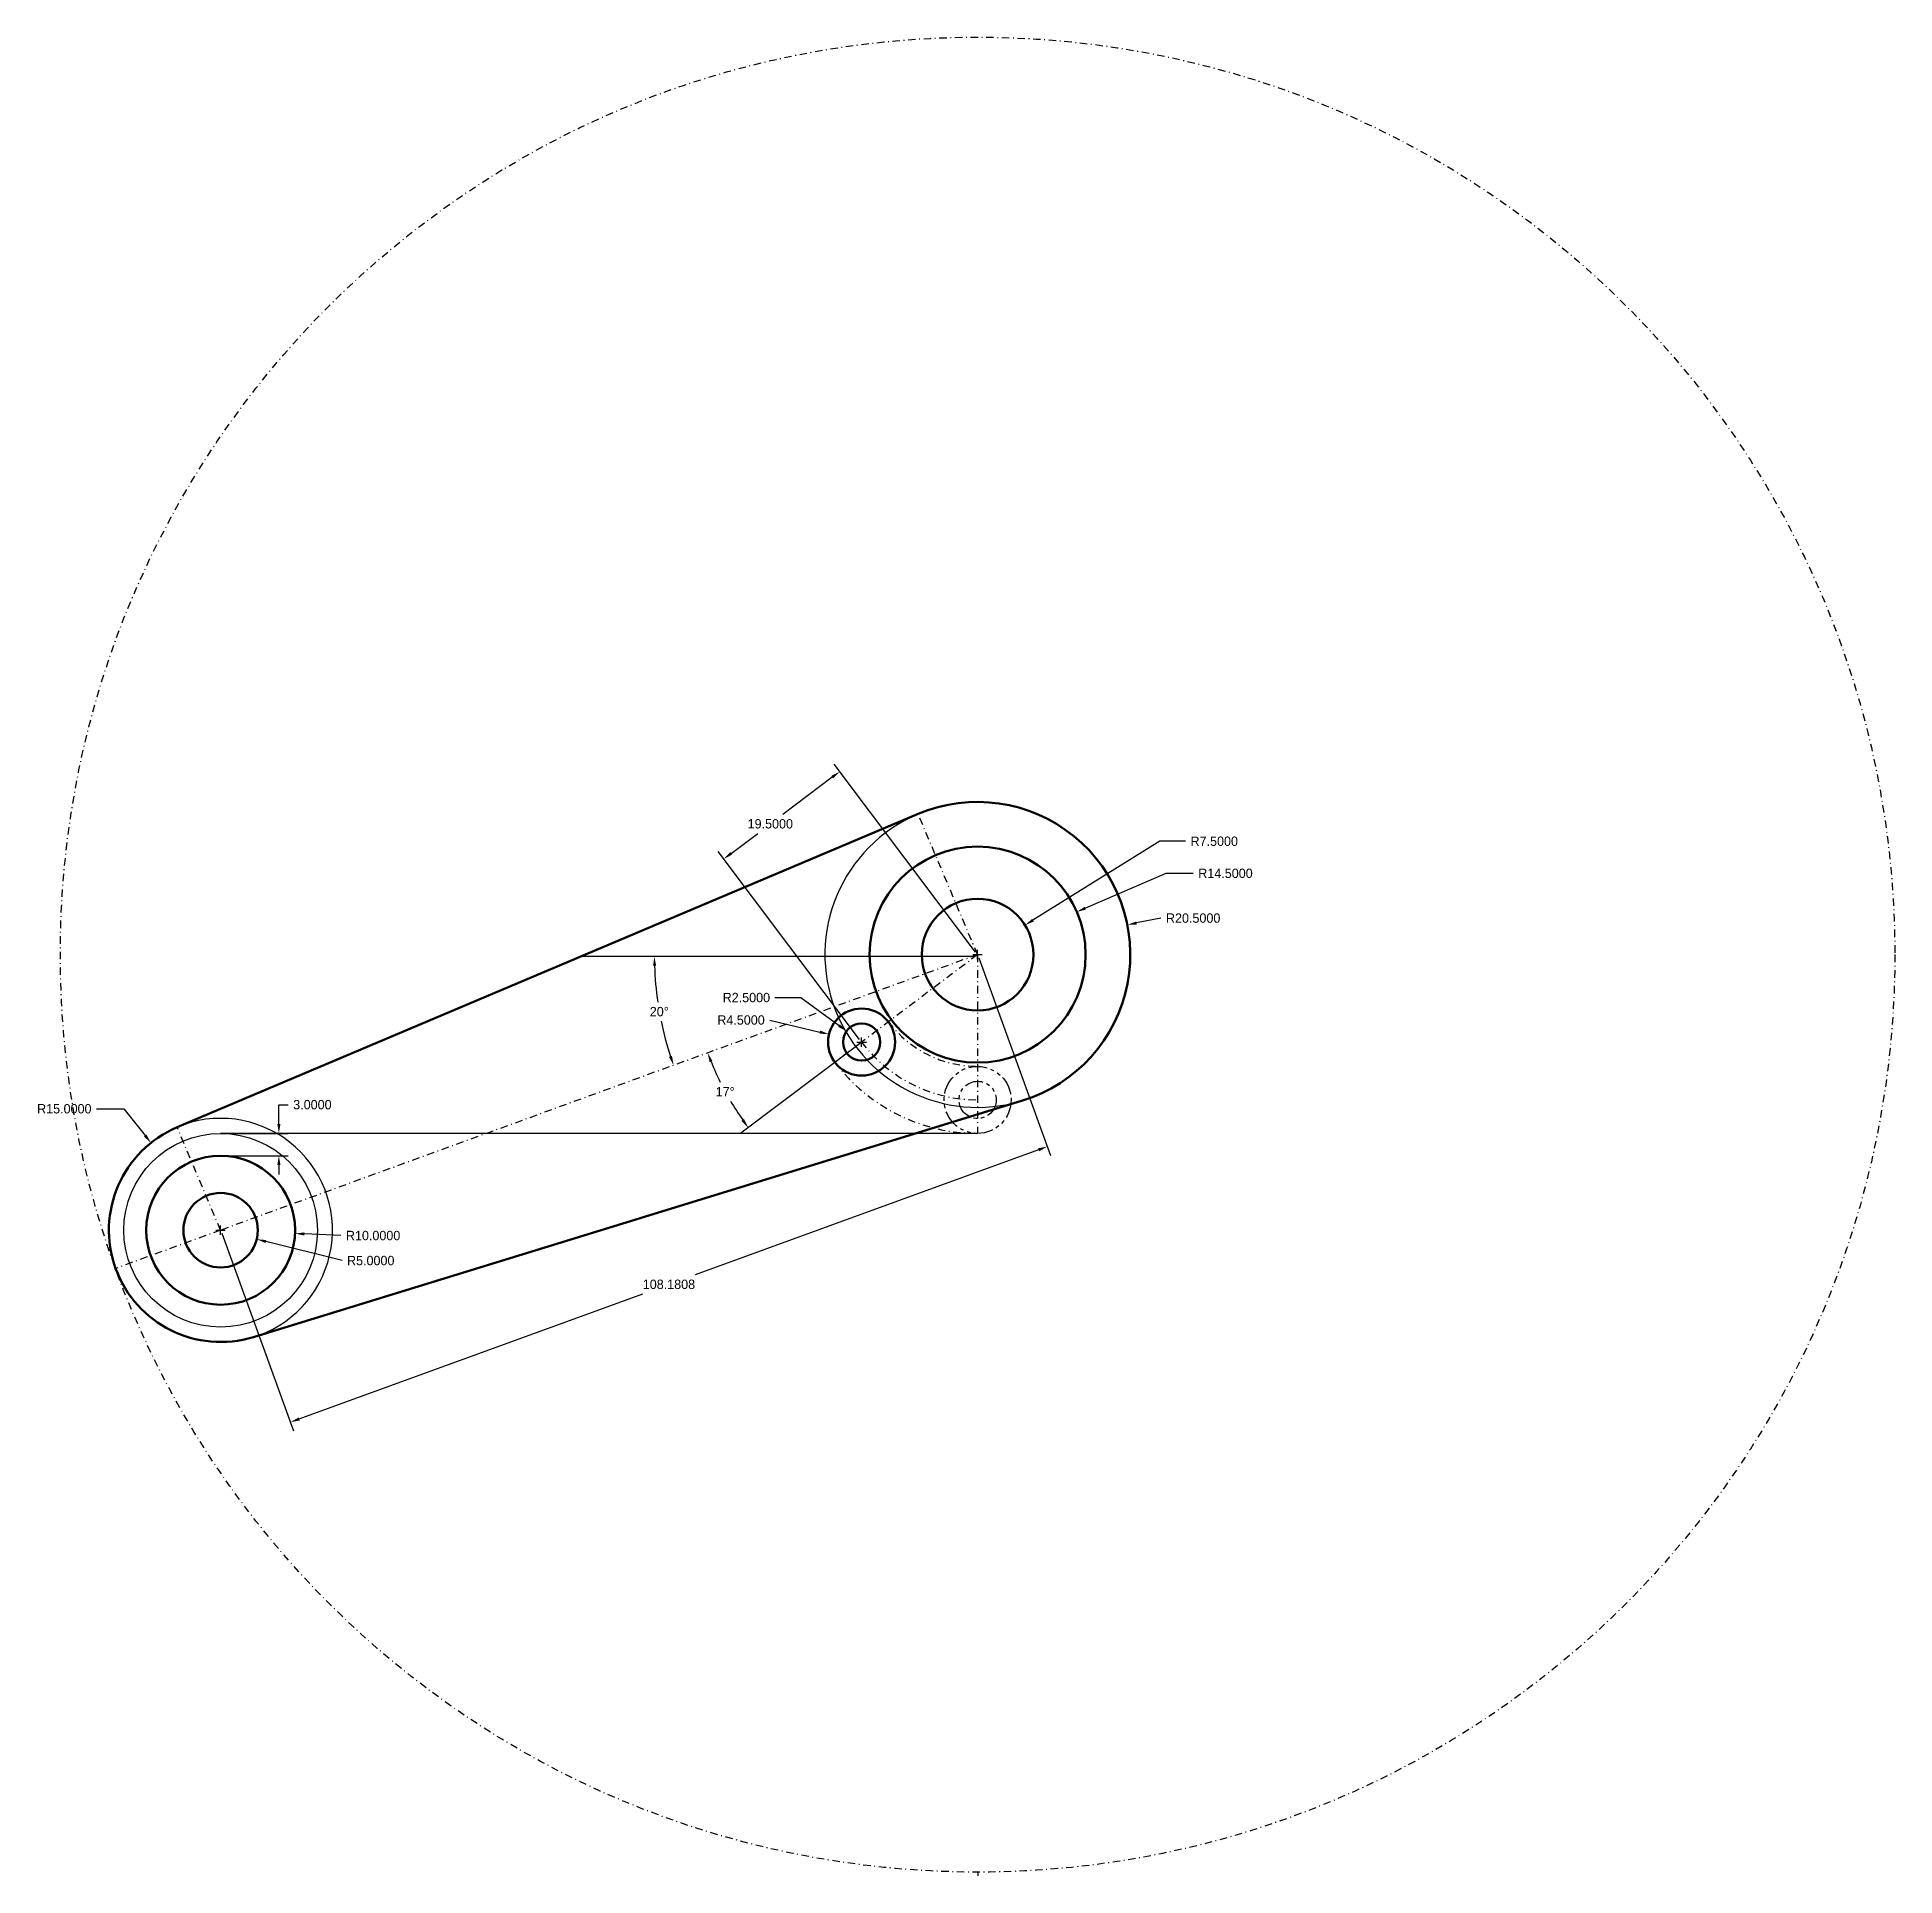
# Model space of a CAD drawing. Header units: millimetres. Extents: x -126 to 123, y -124 to 123.
import ezdxf

# ---------------------------------------------------------------- set-up
doc = ezdxf.new("R2010")
doc.units = ezdxf.units.MM
doc.header["$MEASUREMENT"] = 0
doc.linetypes.add('FANTASMAX2', pattern=[5, 2.5, -0.5, 0.5, -0.5, 0.5, -0.5])
doc.linetypes.add('TRATTOPUNTOX2', pattern=[2, 1, -0.5, 0, -0.5])
doc.dimstyles.get("Standard").update_dxf_attribs({"dimscale": 7, "dimtxt": 0.18, "dimasz": 0.18, "dimexe": 0.18, "dimexo": 0.0625, "dimgap": 0.09, "dimtad": 0, "dimtih": 1, "dimtoh": 1, "dimdec": 4, "dimzin": 0, "dimdsep": 46, "dimtxsty": 'Standard', "dimcen": 0.09, "dimadec": 0, "dimazin": 0, "dimtfac": 1, "dimtdec": 4, "dimtofl": 0, "dimtmove": 0, "dimatfit": 3, "dimfxl": 1, "dimtolj": 1, "dimtzin": 0, "dimarcsym": 0})

# ---------------------------------------------------------------- blocks, each defined once
blk = doc.blocks.new('*D2')
at = {"color": 0, "linetype": 'Continuous', "lineweight": -2, "transparency": 16777216}
for p, q in [((24.49, 15.22), (7.44, 4.62)), ((27.94, 15.22), (24.49, 15.22)), ((-0.63, 0), (0.63, 0)), ((0, -0.63), (0, 0.63))]:
    blk.add_line(p, q, dxfattribs=at)
at = {"color": 0, "linetype": 'Continuous', "transparency": 16777216}
blk.add_solid([(7.33, 4.8), (7.55, 4.45), (6.37, 3.96)], dxfattribs=at)
at = {"layer": 'Defpoints', "color": 0, "linetype": 'Continuous', "transparency": 16777216}
for p in [(6.37, 3.96), (0, 0)]:
    blk.add_point(p, dxfattribs=at)
at = {"color": 0, "linetype": 'Continuous', "transparency": 16777216, "insert": (31.78, 15.22), "char_height": 1.26, "attachment_point": 5}
blk.add_mtext('\\A1;R7.5000', dxfattribs=at)
blk = doc.blocks.new('*D3')
at = {"color": 0, "linetype": 'Continuous', "lineweight": -2, "transparency": 16777216}
for p, q in [((25.29, 10.91), (14.47, 6.24)), ((28.95, 10.91), (25.29, 10.91)), ((-0.63, 0), (0.63, 0)), ((0, -0.63), (0, 0.63))]:
    blk.add_line(p, q, dxfattribs=at)
at = {"color": 0, "linetype": 'Continuous', "transparency": 16777216}
blk.add_solid([(14.39, 6.43), (14.56, 6.05), (13.32, 5.74)], dxfattribs=at)
at = {"layer": 'Defpoints', "color": 0, "linetype": 'Continuous', "transparency": 16777216}
for p in [(13.32, 5.74), (0, 0)]:
    blk.add_point(p, dxfattribs=at)
at = {"color": 0, "linetype": 'Continuous', "transparency": 16777216, "insert": (33.29, 10.91), "char_height": 1.26, "attachment_point": 5}
blk.add_mtext('\\A1;R14.5000', dxfattribs=at)
blk = doc.blocks.new('*D4')
at = {"color": 0, "linetype": 'Continuous', "lineweight": -2, "transparency": 16777216}
for p, q in [((24.61, 4.9), (21.34, 4.25)), ((-0.63, 0), (0.63, 0)), ((0, -0.63), (0, 0.63))]:
    blk.add_line(p, q, dxfattribs=at)
at = {"color": 0, "linetype": 'Continuous', "transparency": 16777216}
blk.add_solid([(21.3, 4.45), (21.38, 4.04), (20.11, 4)], dxfattribs=at)
at = {"layer": 'Defpoints', "color": 0, "linetype": 'Continuous', "transparency": 16777216}
for p in [(20.11, 4), (0, 0)]:
    blk.add_point(p, dxfattribs=at)
at = {"color": 0, "linetype": 'Continuous', "transparency": 16777216, "insert": (28.95, 4.9), "char_height": 1.26, "attachment_point": 5}
blk.add_mtext('\\A1;R20.5000', dxfattribs=at)
blk = doc.blocks.new('*D5')
at = {"color": 0, "linetype": 'Continuous', "lineweight": -2, "transparency": 16777216}
for p, q in [((-27.92, -8.78), (-21.18, -10.39)), ((-16.2, -11.74), (-14.94, -11.74)), ((-15.57, -12.37), (-15.57, -11.11))]:
    blk.add_line(p, q, dxfattribs=at)
at = {"color": 0, "linetype": 'Continuous', "transparency": 16777216}
blk.add_solid([(-21.13, -10.19), (-21.22, -10.6), (-19.95, -10.69)], dxfattribs=at)
at = {"layer": 'Defpoints', "color": 0, "linetype": 'Continuous', "transparency": 16777216}
for p in [(-19.95, -10.69), (-15.57, -11.74)]:
    blk.add_point(p, dxfattribs=at)
at = {"color": 0, "linetype": 'Continuous', "transparency": 16777216, "insert": (-31.77, -8.78), "char_height": 1.26, "attachment_point": 5}
blk.add_mtext('\\A1;R4.5000', dxfattribs=at)
blk = doc.blocks.new('*D6')
at = {"color": 0, "linetype": 'Continuous', "lineweight": -2, "transparency": 16777216}
for p, q in [((-27.21, -5.77), (-23.76, -5.77)), ((-23.76, -5.77), (-18.61, -9.52)), ((-16.2, -11.74), (-14.94, -11.74)), ((-15.57, -12.37), (-15.57, -11.11))]:
    blk.add_line(p, q, dxfattribs=at)
at = {"color": 0, "linetype": 'Continuous', "transparency": 16777216}
blk.add_solid([(-18.49, -9.35), (-18.74, -9.69), (-17.59, -10.26)], dxfattribs=at)
at = {"layer": 'Defpoints', "color": 0, "linetype": 'Continuous', "transparency": 16777216}
for p in [(-17.59, -10.26), (-15.57, -11.74)]:
    blk.add_point(p, dxfattribs=at)
at = {"color": 0, "linetype": 'Continuous', "transparency": 16777216, "insert": (-31.05, -5.77), "char_height": 1.26, "attachment_point": 5}
blk.add_mtext('\\A1;R2.5000', dxfattribs=at)
blk = doc.blocks.new('*D7')
at = {"color": 0, "linetype": 'Continuous', "lineweight": -2, "transparency": 16777216}
for p, q in [((-118.31, -20.7), (-114.65, -20.7)), ((-114.65, -20.7), (-111.79, -24.29)), ((-102.29, -37), (-101.03, -37)), ((-101.66, -37.63), (-101.66, -36.37))]:
    blk.add_line(p, q, dxfattribs=at)
at = {"color": 0, "linetype": 'Continuous', "transparency": 16777216}
blk.add_solid([(-111.63, -24.16), (-111.96, -24.42), (-111.01, -25.27)], dxfattribs=at)
at = {"layer": 'Defpoints', "color": 0, "linetype": 'Continuous', "transparency": 16777216}
for p in [(-111.01, -25.27), (-101.66, -37)]:
    blk.add_point(p, dxfattribs=at)
at = {"color": 0, "linetype": 'Continuous', "transparency": 16777216, "insert": (-122.65, -20.7), "char_height": 1.26, "attachment_point": 5}
blk.add_mtext('\\A1;R15.0000', dxfattribs=at)
blk = doc.blocks.new('*D8')
at = {"color": 0, "linetype": 'Continuous', "lineweight": -2, "transparency": 16777216}
for p, q in [((-102.29, -37), (-101.03, -37)), ((-101.66, -37.63), (-101.66, -36.37)), ((-85.51, -37.72), (-90.41, -37.5))]:
    blk.add_line(p, q, dxfattribs=at)
at = {"color": 0, "linetype": 'Continuous', "transparency": 16777216}
blk.add_solid([(-90.4, -37.29), (-90.42, -37.71), (-91.67, -37.45)], dxfattribs=at)
at = {"layer": 'Defpoints', "color": 0, "linetype": 'Continuous', "transparency": 16777216}
for p in [(-101.66, -37), (-91.67, -37.45)]:
    blk.add_point(p, dxfattribs=at)
at = {"color": 0, "linetype": 'Continuous', "transparency": 16777216, "insert": (-81.18, -37.72), "char_height": 1.26, "attachment_point": 5}
blk.add_mtext('\\A1;R10.0000', dxfattribs=at)
blk = doc.blocks.new('*D10')
at = {"color": 0, "linetype": 'Continuous', "lineweight": -2, "transparency": 16777216}
for p, q in [((-102.29, -37), (-101.03, -37)), ((-101.66, -37.63), (-101.66, -36.37)), ((-85.34, -41.08), (-95.58, -38.52))]:
    blk.add_line(p, q, dxfattribs=at)
at = {"color": 0, "linetype": 'Continuous', "transparency": 16777216}
blk.add_solid([(-95.53, -38.32), (-95.63, -38.72), (-96.81, -38.21)], dxfattribs=at)
at = {"layer": 'Defpoints', "color": 0, "linetype": 'Continuous', "transparency": 16777216}
for p in [(-101.66, -37), (-96.81, -38.21)]:
    blk.add_point(p, dxfattribs=at)
at = {"color": 0, "linetype": 'Continuous', "transparency": 16777216, "insert": (-81.5, -41.08), "char_height": 1.26, "attachment_point": 5}
blk.add_mtext('\\A1;R5.0000', dxfattribs=at)
blk = doc.blocks.new('*D11')
at = {"color": 0, "linetype": 'Continuous', "lineweight": -2, "transparency": 16777216}
for p, q in [((0.15, -0.41), (9.81, -26.95)), ((8.2, -26.2), (-37.95, -43)), ((-101.51, -37.41), (-91.85, -63.95)), ((-91.09, -62.34), (-44.95, -45.54))]:
    blk.add_line(p, q, dxfattribs=at)
at = {"color": 0, "linetype": 'Continuous', "transparency": 16777216}
for points in [[(8.12, -26), (8.27, -26.4), (9.38, -25.77)], [(-91.17, -62.14), (-91.02, -62.54), (-92.28, -62.77)]]:
    blk.add_solid(points, dxfattribs=at)
at = {"layer": 'Defpoints', "color": 0, "linetype": 'Continuous', "transparency": 16777216}
for p in [(0, 0), (9.38, -25.77), (-101.66, -37)]:
    blk.add_point(p, dxfattribs=at)
at = {"color": 0, "linetype": 'Continuous', "transparency": 16777216, "insert": (-41.45, -44.27), "char_height": 1.26, "attachment_point": 5}
blk.add_mtext('\\A1;108.1808', dxfattribs=at)
blk = doc.blocks.new('*D12')
at = {"color": 0, "linetype": 'Continuous', "lineweight": -2, "transparency": 16777216}
for p, q in [((-93.83, -22.74), (-93.83, -20.15)), ((-93.83, -20.15), (-92.57, -20.15)), ((-101.22, -24), (-92.57, -24)), ((-101.22, -27), (-92.57, -27)), ((-93.83, -28.26), (-93.83, -29.52))]:
    blk.add_line(p, q, dxfattribs=at)
at = {"color": 0, "linetype": 'Continuous', "transparency": 16777216}
for points in [[(-94.04, -22.74), (-93.62, -22.74), (-93.83, -24)], [(-94.04, -28.26), (-93.62, -28.26), (-93.83, -27)]]:
    blk.add_solid(points, dxfattribs=at)
at = {"layer": 'Defpoints', "color": 0, "linetype": 'Continuous', "transparency": 16777216}
for p in [(-101.66, -24), (-101.66, -27), (-93.83, -27)]:
    blk.add_point(p, dxfattribs=at)
at = {"color": 0, "linetype": 'Continuous', "transparency": 16777216, "insert": (-89.33, -20.15), "char_height": 1.26, "attachment_point": 5}
blk.add_mtext('\\A1;3.0000', dxfattribs=at)
blk = doc.blocks.new('*D13')
at = {"color": 0, "linetype": 'Continuous', "lineweight": -2, "transparency": 16777216}
for p, q in [((-0.26, 0.35), (-19.28, 25.59)), ((-19.53, 23.82), (-26.15, 18.83)), ((-33.09, 13.6), (-29.53, 16.28)), ((-15.84, -11.39), (-34.85, 13.85))]:
    blk.add_line(p, q, dxfattribs=at)
at = {"color": 0, "linetype": 'Continuous', "transparency": 16777216}
for points in [[(-19.65, 23.99), (-19.4, 23.65), (-18.52, 24.58)], [(-33.22, 13.77), (-32.96, 13.43), (-34.09, 12.84)]]:
    blk.add_solid(points, dxfattribs=at)
at = {"layer": 'Defpoints', "color": 0, "linetype": 'Continuous', "transparency": 16777216}
for p in [(-18.52, 24.58), (0, 0), (-15.57, -11.74)]:
    blk.add_point(p, dxfattribs=at)
at = {"color": 0, "linetype": 'Continuous', "transparency": 16777216, "insert": (-27.84, 17.56), "char_height": 1.26, "attachment_point": 5}
blk.add_mtext('\\A1;19.5000', dxfattribs=at)
blk = doc.blocks.new('*D17')
at = {"color": 0, "linetype": 'Continuous', "lineweight": -2, "transparency": 16777216}
for start, end in [(181.6892, 188.271), (191.7383, 198.3108)]:
    blk.add_arc((-0.66, -0.24), 42.74, start, end, dxfattribs=at)
at = {"color": 0, "linetype": 'Continuous', "transparency": 16777216}
for points in [[(-43.59, -1.5), (-43.17, -1.5), (-43.4, -0.24)], [(-41.04, -13.6), (-41.44, -13.74), (-40.82, -14.86)]]:
    blk.add_solid(points, dxfattribs=at)
at = {"layer": 'Defpoints', "color": 0, "linetype": 'Continuous', "transparency": 16777216}
for p in [(0, 0), (-53.22, -0.24), (-0.66, -0.24), (-43.11, -5.2), (-101.66, -37)]:
    blk.add_point(p, dxfattribs=at)
at = {"color": 0, "linetype": 'Continuous', "transparency": 16777216, "insert": (-42.75, -7.66), "char_height": 1.26, "attachment_point": 5}
blk.add_mtext('\\A1;20°', dxfattribs=at)
blk = doc.blocks.new('*D18')
at = {"color": 0, "linetype": 'Continuous', "lineweight": -2, "transparency": 16777216}
blk.add_line((-15.92, -12), (-31.81, -23.97), dxfattribs=at)
for start, end in [(201.8717, 206.3867), (210.6566, 215.1283)]:
    blk.add_arc((0, 0), 38.57, start, end, dxfattribs=at)
at = {"color": 0, "linetype": 'Continuous', "transparency": 16777216}
for points in [[(-35.99, -14.44), (-35.6, -14.29), (-36.25, -13.19)], [(-31.38, -22.07), (-31.72, -22.32), (-30.81, -23.21)]]:
    blk.add_solid(points, dxfattribs=at)
at = {"layer": 'Defpoints', "color": 0, "linetype": 'Continuous', "transparency": 16777216}
for p in [(0, 0), (0, 0), (-15.57, -11.74), (-34.77, -16.71), (-101.66, -37)]:
    blk.add_point(p, dxfattribs=at)
at = {"color": 0, "linetype": 'Continuous', "transparency": 16777216, "insert": (-33.9, -18.41), "char_height": 1.26, "attachment_point": 5}
blk.add_mtext('\\A1;17°', dxfattribs=at)

msp = doc.modelspace()

# ---------------------------------------------------------------- linework, layer by layer
at = {"linetype": 'Continuous', "lineweight": 50}
for p, q in [((-107.49695, -23.18367), (-7.98173, 18.88232)), ((-97.24962, -51.33799), (6.02296, -19.59525))]:
    msp.add_line(p, q, dxfattribs=at)
at = {"linetype": 'TRATTOPUNTOX2'}
for p, q in [((0, 0), (-7.98173, 18.88232)), ((0, 0), (-101.65666, -37)), ((0, 0), (-15.57339, -11.73539)), ((0, 0), (0, -24)), ((-15.57339, -11.73539), (-19.16725, -14.44356)), ((-101.65666, -37), (-107.49695, -23.18367)), ((-101.65666, -37), (-115.75205, -42.1303))]:
    msp.add_line(p, q, dxfattribs=at)
for p, q in [((0, 0), (-0.66348, -0.24149)), ((0.05146, -123.18075), (0.05146, -123.68075))]:
    msp.add_line(p, q)
at = {"linetype": 'Continuous'}
for p, q in [((-0.66348, -0.24149), (-53.22279, -0.24149)), ((0, -24), (-101.65666, -24))]:
    msp.add_line(p, q, dxfattribs=at)
at = {"linetype": 'TRATTOPUNTOX2'}
msp.add_circle((0, 0), 123.18076, dxfattribs=at)
at = {"linetype": 'Continuous', "lineweight": 50}
for centre, radius in [((0, 0), 14.5), ((0, 0), 7.5), ((-15.57339, -11.73539), 4.5), ((-15.57339, -11.73539), 2.5), ((-101.65666, -37), 10), ((-101.65666, -37), 5)]:
    msp.add_circle(centre, radius, dxfattribs=at)
at = {"linetype": 'FANTASMAX2'}
for radius in [4.5, 2.5]:
    msp.add_circle((0, -19.5), radius, dxfattribs=at)
at = {"linetype": 'Continuous'}
msp.add_circle((-101.65666, -37), 13, dxfattribs=at)
at = {"linetype": 'Continuous', "lineweight": 50}
for centre, radius, start, end in [((0, 0), 20.5, 287.0857785, 112.9142215), ((-101.65666, -37), 15, 112.9142215, 287.0857785)]:
    msp.add_arc(centre, radius, start, end, dxfattribs=at)
at = {"linetype": 'Continuous'}
for centre, radius, start, end in [((0, 0), 20.5, 112.9142215, 290), ((-101.65666, -37), 15.01942, 290, 112.9142215)]:
    msp.add_arc(centre, radius, start, end, dxfattribs=at)
at = {"linetype": 'TRATTOPUNTOX2'}
for radius in [15, 19.5, 24]:
    msp.add_arc((0, 0), radius, 217, 270, dxfattribs=at)

# ---------------------------------------------------------------- dimensions: what is measured, and where the dimension line sits
at = {"linetype": 'Continuous'}
for base, p1, p2, angle, picture, middle, dimtype in [((-18.52158, 24.57897), (-15.57339, -11.73539), (0, 0), 37, '*D13', (-27.84009, 17.55697), 161), ((-93.83179, -27), (-101.65666, -24), (-101.65666, -27), 90, '*D12', (-89.32897, -20.1532), 160)]:
    dim = msp.add_linear_dim(base=base, p1=p1, p2=p2, angle=angle, dimstyle='Standard', dxfattribs=at)
    dim.commit()
    dim.dimension.update_dxf_attribs({"geometry": picture, "text_midpoint": middle, "dimtype": dimtype})
for center, mpoint, picture, middle in [((0, 0), (6.3695, 3.95974), '*D2', (31.78251, 15.22349)), ((0, 0), (13.31514, 5.74081), '*D3', (33.28672, 10.90503)), ((0, 0), (20.10565, 4.00158), '*D4', (24.61264, 4.8986)), ((-15.57339, -11.73539), (-17.59377, -10.26296), '*D6', (-31.0512, -5.77152)), ((-15.57339, -11.73539), (-19.94981, -10.68803), '*D5', (-27.92441, -8.77954)), ((-101.65666, -37), (-111.00813, -25.27183), '*D7', (-122.64842, -20.69856)), ((-101.65666, -37), (-91.6666, -37.44577), '*D8', (-85.51424, -37.72029)), ((-101.65666, -37), (-96.80605, -38.21307), '*D10', (-85.34404, -41.07956))]:
    dim = msp.add_radius_dim(center=center, mpoint=mpoint, dimstyle='Standard', dxfattribs=at)
    dim.commit()
    dim.dimension.update_dxf_attribs({"geometry": picture, "text_midpoint": middle, "dimtype": 164})
dim = msp.add_aligned_dim(p1=(-101.65666, -37), p2=(0, 0), distance=-27.42271, dimstyle='Standard', dxfattribs=at)
dim.commit()
dim.dimension.update_dxf_attribs({"geometry": '*D11', "text_midpoint": (-41.44921, -44.26892)})
for base, line1, line2, picture, middle in [((-43.11269, -5.20309), ((-0.66348, -0.24149), (-53.22279, -0.24149)), ((0, 0), (-101.65666, -37)), '*D17', (-42.75238, -7.6629)), ((-34.76699, -16.70732), ((0, 0), (-101.65666, -37)), ((0, 0), (-15.57339, -11.73539)), '*D18', (-33.89863, -18.40545))]:
    dim = msp.add_angular_dim_2l(base=base, line1=line1, line2=line2, dimstyle='Standard', dxfattribs=at)
    dim.commit()
    dim.dimension.update_dxf_attribs({"geometry": picture, "text_midpoint": middle})

doc.saveas('drawing.dxf')
